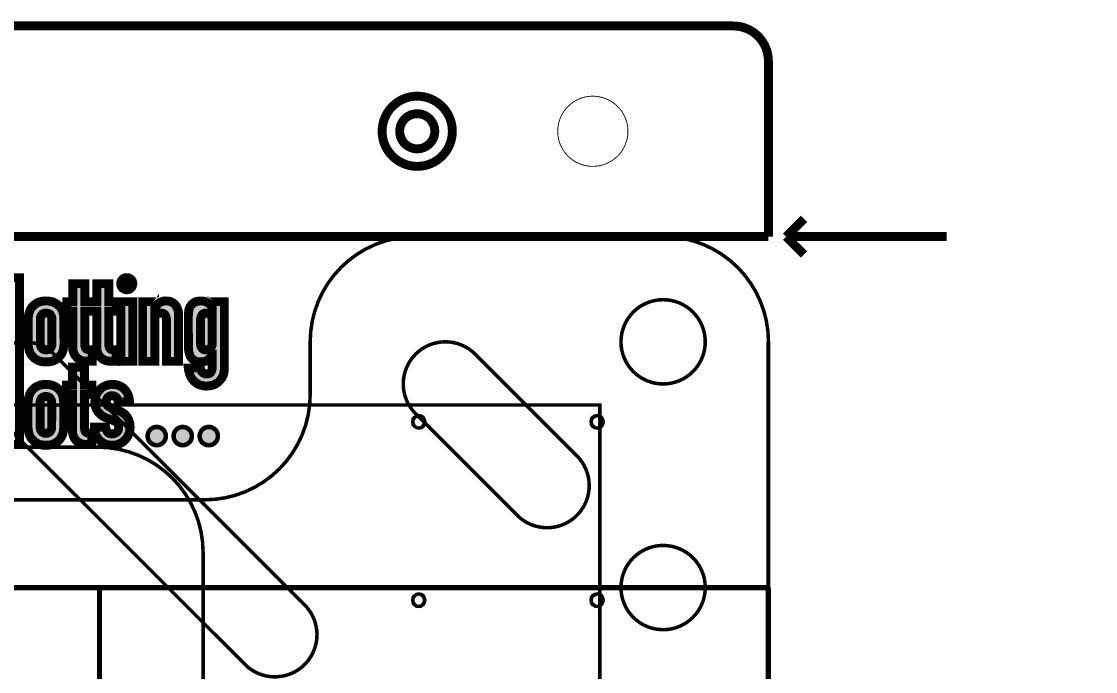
# Model space of a CAD drawing. Header units: millimetres. Extents: x -3 to 238, y -92 to 6.
# Drawn here: x 207.33 to 237.91, y -12.39 to 6.12 of the extents above; entities that cross this region are included whole.
import ezdxf

# ---------------------------------------------------------------- set-up
doc = ezdxf.new("R2010")
doc.units = ezdxf.units.MM
doc.header["$MEASUREMENT"] = 0
for name, color, linetype, true_color in [('Board-Outline-Layer', 7, 'Continuous', 0xff00ff), ('Bottom-Layer', 7, 'Continuous', 0x0000ff), ('Bottom-Paste-Mask-Layer', 7, 'Continuous', 0x800000), ('Bottom-Solder-Mask-Layer', 7, 'Continuous', 0xaa00ff), ('Document-Layer', 7, 'Continuous', 0xffffff), ('Hole-Layer', 7, 'Continuous', 0x222222), ('Multi-Layer', 7, 'Continuous', 0xc0c0c0), ('Top-Layer', 7, 'Continuous', 0xff0000), ('Top-Paste-Mask-Layer', 7, 'Continuous', 0x808080), ('Top-Silkscreen-Layer', 7, 'Continuous', 0xffcc00), ('Top-Solder-Mask-Layer', 7, 'Continuous', 0x800080)]:
    doc.layers.add(name, color=color, linetype=linetype, true_color=true_color)

msp = doc.modelspace()

# ---------------------------------------------------------------- hatches: boundary and pattern name
at = {"layer": 'Top-Layer'}
for points in [[(210.92, -5.685, 1), (211.44, -5.685, 1)], [(211.661, -5.685, 1), (212.181, -5.685, 1)], [(212.402, -5.685, 1), (212.922, -5.685, 1)]]:
    msp.add_hatch(color=256, dxfattribs=at).paths.add_polyline_path(points)
at = {"layer": 'Top-Silkscreen-Layer'}
for points in [[(210.273, -1.18), (210.251, -1.187), (210.229, -1.203), (210.206, -1.218), (210.19, -1.239), (210.173, -1.261), (210.166, -1.282), (210.158, -1.302), (210.156, -1.335), (210.154, -1.367), (210.162, -1.392), (210.169, -1.416), (210.183, -1.437), (210.196, -1.459), (210.212, -1.472), (210.228, -1.486), (210.252, -1.498), (210.276, -1.509), (210.301, -1.513), (210.326, -1.518), (210.352, -1.514), (210.377, -1.51), (210.403, -1.497), (210.429, -1.484), (210.449, -1.464), (210.47, -1.443), (210.48, -1.421), (210.491, -1.398), (210.495, -1.379), (210.5, -1.36), (210.498, -1.333), (210.496, -1.306), (210.489, -1.286), (210.482, -1.265), (210.467, -1.244), (210.452, -1.222), (210.431, -1.207), (210.41, -1.191), (210.39, -1.183), (210.37, -1.175), (210.332, -1.174), (210.295, -1.173)], [(208.79, -1.6), (208.79, -1.857), (208.705, -1.857), (208.62, -1.857), (208.62, -1.992), (208.62, -2.127), (208.705, -2.127), (208.79, -2.127), (208.791, -2.675), (208.792, -3.224), (208.801, -3.261), (208.811, -3.298), (208.821, -3.324), (208.832, -3.35), (208.847, -3.377), (208.863, -3.404), (208.892, -3.435), (208.921, -3.466), (208.947, -3.484), (208.973, -3.501), (208.991, -3.511), (209.01, -3.52), (209.028, -3.527), (209.047, -3.534), (209.077, -3.541), (209.107, -3.548), (209.155, -3.552), (209.203, -3.555), (209.273, -3.555), (209.343, -3.555), (209.343, -3.392), (209.343, -3.229), (209.308, -3.229), (209.274, -3.229), (209.245, -3.226), (209.217, -3.223), (209.197, -3.214), (209.178, -3.205), (209.165, -3.19), (209.151, -3.175), (209.144, -3.151), (209.136, -3.128), (209.135, -2.627), (209.134, -2.127), (209.302, -2.127), (209.471, -2.127), (209.471, -2.652), (209.471, -3.178), (209.476, -3.213), (209.481, -3.249), (209.49, -3.282), (209.499, -3.316), (209.515, -3.349), (209.531, -3.381), (209.552, -3.409), (209.572, -3.437), (209.593, -3.455), (209.614, -3.473), (209.632, -3.485), (209.65, -3.498), (209.672, -3.509), (209.694, -3.52), (209.725, -3.531), (209.756, -3.541), (209.79, -3.547), (209.823, -3.552), (209.925, -3.554), (210.027, -3.556), (210.027, -3.393), (210.027, -3.23), (209.972, -3.228), (209.916, -3.226), (209.893, -3.218), (209.87, -3.211), (209.855, -3.197), (209.84, -3.183), (209.831, -3.162), (209.821, -3.141), (209.818, -3.096), (209.815, -3.05), (209.815, -2.588), (209.815, -2.127), (209.921, -2.127), (210.027, -2.127), (210.027, -1.992), (210.027, -1.857), (209.921, -1.857), (209.815, -1.857), (209.815, -1.6), (209.815, -1.343), (209.643, -1.343), (209.471, -1.343), (209.471, -1.6), (209.471, -1.857), (209.302, -1.857), (209.134, -1.857), (209.134, -1.6), (209.134, -1.343), (208.962, -1.343), (208.79, -1.343)], [(207.96, -1.84), (207.93, -1.843), (207.895, -1.85), (207.86, -1.858), (207.835, -1.867), (207.809, -1.876), (207.779, -1.891), (207.749, -1.906), (207.723, -1.925), (207.697, -1.943), (207.668, -1.97), (207.64, -1.997), (207.617, -2.027), (207.594, -2.058), (207.575, -2.097), (207.556, -2.136), (207.548, -2.166), (207.539, -2.196), (207.533, -2.229), (207.528, -2.262), (207.524, -2.302), (207.52, -2.341), (207.521, -2.731), (207.523, -3.121), (207.529, -3.157), (207.535, -3.192), (207.542, -3.224), (207.55, -3.256), (207.56, -3.282), (207.571, -3.309), (207.583, -3.332), (207.596, -3.355), (207.616, -3.382), (207.636, -3.408), (207.664, -3.437), (207.693, -3.465), (207.725, -3.487), (207.756, -3.508), (207.785, -3.523), (207.813, -3.537), (207.836, -3.544), (207.859, -3.552), (207.888, -3.559), (207.916, -3.565), (207.946, -3.569), (207.976, -3.573), (208.029, -3.573), (208.083, -3.573), (208.113, -3.569), (208.143, -3.565), (208.171, -3.559), (208.2, -3.552), (208.223, -3.544), (208.246, -3.537), (208.276, -3.522), (208.306, -3.507), (208.337, -3.485), (208.367, -3.463), (208.403, -3.426), (208.438, -3.39), (208.455, -3.365), (208.471, -3.339), (208.487, -3.307), (208.502, -3.274), (208.511, -3.243), (208.52, -3.213), (208.525, -3.18), (208.531, -3.146), (208.535, -3.111), (208.539, -3.075), (208.537, -2.682), (208.536, -2.288), (208.53, -2.253), (208.524, -2.217), (208.516, -2.187), (208.509, -2.157), (208.5, -2.134), (208.492, -2.111), (208.477, -2.084), (208.463, -2.058), (208.448, -2.037), (208.434, -2.016), (208.407, -1.987), (208.38, -1.959), (208.345, -1.932), (208.309, -1.906), (208.27, -1.887), (208.231, -1.868), (208.201, -1.86), (208.171, -1.851), (208.137, -1.845), (208.104, -1.839), (208.047, -1.838), (207.99, -1.836)], [(210.155, -2.706), (210.155, -3.555), (210.327, -3.555), (210.499, -3.555), (210.499, -2.706), (210.499, -1.857), (210.327, -1.857), (210.155, -1.857)], [(211.39, -1.84), (211.368, -1.843), (211.341, -1.85), (211.315, -1.857), (211.295, -1.866), (211.275, -1.875), (211.251, -1.892), (211.228, -1.908), (211.193, -1.942), (211.158, -1.976), (211.141, -1.999), (211.125, -2.022), (211.124, -1.94), (211.123, -1.857), (210.951, -1.857), (210.779, -1.857), (210.779, -2.706), (210.779, -3.555), (210.951, -3.555), (211.123, -3.555), (211.124, -2.945), (211.125, -2.334), (211.133, -2.305), (211.141, -2.275), (211.15, -2.255), (211.16, -2.236), (211.174, -2.221), (211.189, -2.206), (211.208, -2.197), (211.228, -2.188), (211.256, -2.183), (211.284, -2.179), (211.306, -2.181), (211.328, -2.184), (211.346, -2.189), (211.364, -2.194), (211.384, -2.208), (211.404, -2.221), (211.419, -2.243), (211.435, -2.266), (211.442, -2.288), (211.449, -2.309), (211.453, -2.332), (211.456, -2.355), (211.456, -2.955), (211.456, -3.555), (211.628, -3.555), (211.8, -3.555), (211.799, -2.858), (211.798, -2.16), (211.792, -2.134), (211.786, -2.107), (211.778, -2.082), (211.771, -2.058), (211.758, -2.029), (211.744, -2.001), (211.731, -1.981), (211.717, -1.962), (211.695, -1.936), (211.672, -1.911), (211.651, -1.896), (211.63, -1.882), (211.604, -1.87), (211.578, -1.857), (211.543, -1.848), (211.508, -1.839), (211.46, -1.838), (211.412, -1.836)], [(212.391, -1.838), (212.38, -1.84), (212.353, -1.843), (212.327, -1.847), (212.3, -1.856), (212.273, -1.864), (212.245, -1.882), (212.217, -1.9), (212.199, -1.917), (212.18, -1.933), (212.163, -1.954), (212.145, -1.976), (212.134, -1.995), (212.122, -2.015), (212.115, -2.033), (212.108, -2.05), (212.102, -2.074), (212.095, -2.097), (212.091, -2.125), (212.088, -2.153), (212.084, -2.217), (212.08, -2.281), (212.081, -2.738), (212.083, -3.196), (212.088, -3.238), (212.094, -3.281), (212.103, -3.318), (212.112, -3.355), (212.122, -3.381), (212.133, -3.407), (212.148, -3.432), (212.163, -3.457), (212.19, -3.484), (212.217, -3.511), (212.238, -3.524), (212.26, -3.537), (212.286, -3.548), (212.313, -3.559), (212.349, -3.566), (212.385, -3.573), (212.434, -3.573), (212.483, -3.573), (212.509, -3.568), (212.536, -3.563), (212.557, -3.556), (212.579, -3.549), (212.599, -3.54), (212.62, -3.53), (212.641, -3.516), (212.662, -3.502), (212.695, -3.471), (212.727, -3.439), (212.742, -3.419), (212.756, -3.4), (212.758, -3.4), (212.761, -3.399), (212.761, -3.567), (212.761, -3.735), (212.757, -3.765), (212.754, -3.794), (212.747, -3.815), (212.74, -3.835), (212.728, -3.856), (212.715, -3.877), (212.697, -3.89), (212.678, -3.902), (212.657, -3.908), (212.636, -3.914), (212.593, -3.913), (212.55, -3.911), (212.523, -3.898), (212.496, -3.885), (212.476, -3.863), (212.456, -3.841), (212.446, -3.82), (212.435, -3.798), (212.432, -3.782), (212.428, -3.766), (212.426, -3.757), (212.424, -3.747), (212.252, -3.747), (212.08, -3.747), (212.082, -3.762), (212.084, -3.777), (212.09, -3.809), (212.095, -3.841), (212.104, -3.876), (212.113, -3.91), (212.121, -3.932), (212.129, -3.954), (212.144, -3.984), (212.159, -4.015), (212.178, -4.043), (212.197, -4.071), (212.219, -4.095), (212.24, -4.119), (212.272, -4.146), (212.304, -4.173), (212.319, -4.182), (212.334, -4.191), (212.359, -4.205), (212.384, -4.219), (212.414, -4.229), (212.444, -4.239), (212.476, -4.246), (212.508, -4.254), (212.553, -4.258), (212.598, -4.262), (212.643, -4.257), (212.688, -4.253), (212.717, -4.248), (212.745, -4.243), (212.773, -4.234), (212.802, -4.225), (212.839, -4.206), (212.876, -4.187), (212.903, -4.169), (212.929, -4.15), (212.963, -4.116), (212.997, -4.082), (213.016, -4.055), (213.035, -4.029), (213.05, -3.999), (213.065, -3.968), (213.072, -3.949), (213.08, -3.929), (213.087, -3.901), (213.094, -3.873), (213.1, -3.837), (213.105, -3.802), (213.105, -2.83), (213.105, -1.857), (212.933, -1.857), (212.761, -1.857), (212.761, -1.933), (212.761, -2.008), (212.72, -1.965), (212.68, -1.922), (212.656, -1.904), (212.632, -1.887), (212.615, -1.878), (212.599, -1.868), (212.576, -1.86), (212.554, -1.851), (212.528, -1.845), (212.502, -1.839), (212.451, -1.838), (212.401, -1.837)], [(208.067, -2.185), (208.091, -2.19), (208.117, -2.203), (208.142, -2.217), (208.157, -2.237), (208.172, -2.258), (208.18, -2.277), (208.187, -2.296), (208.191, -2.319), (208.195, -2.341), (208.193, -2.721), (208.192, -3.1), (208.185, -3.12), (208.177, -3.139), (208.17, -3.154), (208.162, -3.17), (208.147, -3.184), (208.132, -3.199), (208.111, -3.21), (208.09, -3.221), (208.071, -3.225), (208.052, -3.229), (208.029, -3.229), (208.007, -3.229), (207.988, -3.225), (207.969, -3.221), (207.948, -3.211), (207.928, -3.2), (207.912, -3.184), (207.896, -3.168), (207.886, -3.146), (207.875, -3.123), (207.869, -3.095), (207.864, -3.067), (207.865, -2.692), (207.866, -2.316), (207.872, -2.299), (207.878, -2.281), (207.886, -2.264), (207.894, -2.247), (207.909, -2.23), (207.924, -2.213), (207.946, -2.202), (207.967, -2.19), (207.989, -2.185), (208.012, -2.18), (208.028, -2.18), (208.044, -2.18)], [(212.628, -2.185), (212.652, -2.19), (212.672, -2.202), (212.691, -2.214), (212.706, -2.231), (212.722, -2.248), (212.734, -2.272), (212.746, -2.297), (212.753, -2.324), (212.759, -2.352), (212.759, -2.717), (212.759, -3.082), (212.753, -3.103), (212.746, -3.124), (212.738, -3.141), (212.73, -3.157), (212.714, -3.175), (212.697, -3.193), (212.679, -3.205), (212.661, -3.216), (212.638, -3.223), (212.614, -3.229), (212.591, -3.229), (212.567, -3.229), (212.547, -3.225), (212.526, -3.222), (212.506, -3.211), (212.486, -3.201), (212.475, -3.189), (212.463, -3.176), (212.452, -3.154), (212.442, -3.133), (212.434, -3.106), (212.426, -3.079), (212.425, -2.749), (212.424, -2.419), (212.428, -2.375), (212.431, -2.33), (212.439, -2.306), (212.446, -2.281), (212.455, -2.263), (212.464, -2.245), (212.477, -2.228), (212.49, -2.211), (212.515, -2.199), (212.54, -2.187), (212.556, -2.184), (212.571, -2.181), (212.587, -2.18), (212.603, -2.18)], [(208.779, -3.977), (208.779, -4.233), (208.694, -4.233), (208.609, -4.233), (208.609, -4.367), (208.609, -4.502), (208.694, -4.502), (208.779, -4.502), (208.779, -5.027), (208.779, -5.552), (208.785, -5.589), (208.79, -5.626), (208.799, -5.657), (208.808, -5.688), (208.823, -5.72), (208.839, -5.752), (208.857, -5.777), (208.875, -5.803), (208.905, -5.829), (208.934, -5.855), (208.954, -5.866), (208.974, -5.878), (209.005, -5.892), (209.036, -5.905), (209.061, -5.911), (209.086, -5.917), (209.109, -5.92), (209.132, -5.924), (209.232, -5.926), (209.332, -5.928), (209.332, -5.765), (209.332, -5.601), (209.287, -5.601), (209.242, -5.601), (209.218, -5.596), (209.193, -5.591), (209.178, -5.582), (209.163, -5.573), (209.152, -5.56), (209.142, -5.547), (209.136, -5.529), (209.13, -5.511), (209.127, -5.484), (209.123, -5.458), (209.123, -4.98), (209.123, -4.502), (209.23, -4.502), (209.336, -4.502), (209.336, -4.367), (209.336, -4.233), (209.23, -4.233), (209.123, -4.233), (209.123, -3.977), (209.123, -3.722), (208.951, -3.722), (208.779, -3.722)], [(207.951, -4.217), (207.941, -4.218), (207.907, -4.224), (207.873, -4.23), (207.841, -4.24), (207.809, -4.251), (207.781, -4.265), (207.752, -4.279), (207.726, -4.296), (207.7, -4.313), (207.669, -4.342), (207.638, -4.371), (207.615, -4.402), (207.591, -4.433), (207.574, -4.467), (207.557, -4.5), (207.546, -4.536), (207.535, -4.571), (207.53, -4.602), (207.524, -4.633), (207.52, -4.673), (207.515, -4.713), (207.515, -5.08), (207.515, -5.447), (207.52, -5.487), (207.524, -5.527), (207.53, -5.558), (207.535, -5.589), (207.546, -5.624), (207.557, -5.659), (207.571, -5.688), (207.585, -5.716), (207.603, -5.743), (207.621, -5.769), (207.657, -5.805), (207.693, -5.841), (207.725, -5.863), (207.758, -5.885), (207.784, -5.897), (207.809, -5.909), (207.836, -5.918), (207.863, -5.927), (207.9, -5.935), (207.937, -5.943), (208.022, -5.943), (208.107, -5.943), (208.146, -5.935), (208.184, -5.927), (208.211, -5.918), (208.239, -5.909), (208.266, -5.895), (208.293, -5.882), (208.326, -5.859), (208.358, -5.837), (208.387, -5.809), (208.416, -5.78), (208.437, -5.752), (208.459, -5.723), (208.473, -5.695), (208.488, -5.667), (208.499, -5.634), (208.51, -5.601), (208.517, -5.561), (208.524, -5.521), (208.527, -5.481), (208.531, -5.44), (208.531, -5.08), (208.531, -4.72), (208.527, -4.679), (208.524, -4.639), (208.518, -4.607), (208.513, -4.575), (208.5, -4.534), (208.488, -4.493), (208.473, -4.465), (208.458, -4.436), (208.433, -4.403), (208.408, -4.369), (208.376, -4.34), (208.345, -4.312), (208.323, -4.297), (208.301, -4.282), (208.27, -4.267), (208.239, -4.251), (208.21, -4.242), (208.182, -4.232), (208.148, -4.225), (208.114, -4.218), (208.038, -4.217), (207.962, -4.215)], [(209.838, -4.22), (209.809, -4.225), (209.792, -4.229), (209.774, -4.233), (209.751, -4.24), (209.728, -4.248), (209.698, -4.261), (209.668, -4.275), (209.638, -4.295), (209.607, -4.316), (209.576, -4.346), (209.544, -4.376), (209.524, -4.401), (209.504, -4.426), (209.491, -4.448), (209.477, -4.47), (209.464, -4.499), (209.45, -4.529), (209.443, -4.55), (209.436, -4.571), (209.43, -4.599), (209.425, -4.626), (209.421, -4.671), (209.417, -4.717), (209.419, -4.746), (209.421, -4.775), (209.426, -4.803), (209.431, -4.832), (209.439, -4.857), (209.447, -4.883), (209.459, -4.911), (209.471, -4.94), (209.491, -4.97), (209.511, -5), (209.555, -5.045), (209.6, -5.089), (209.63, -5.109), (209.66, -5.129), (209.696, -5.147), (209.732, -5.165), (209.838, -5.204), (209.944, -5.243), (209.974, -5.258), (210.003, -5.272), (210.024, -5.288), (210.045, -5.303), (210.056, -5.318), (210.067, -5.333), (210.076, -5.352), (210.085, -5.371), (210.09, -5.39), (210.095, -5.408), (210.095, -5.44), (210.095, -5.472), (210.089, -5.493), (210.084, -5.514), (210.074, -5.531), (210.065, -5.548), (210.045, -5.567), (210.025, -5.585), (210.003, -5.597), (209.982, -5.608), (209.965, -5.614), (209.948, -5.619), (209.916, -5.621), (209.884, -5.623), (209.86, -5.617), (209.836, -5.612), (209.819, -5.603), (209.802, -5.595), (209.787, -5.579), (209.773, -5.563), (209.757, -5.53), (209.741, -5.497), (209.735, -5.475), (209.73, -5.454), (209.728, -5.444), (209.726, -5.434), (209.565, -5.434), (209.403, -5.434), (209.403, -5.455), (209.403, -5.475), (209.409, -5.511), (209.414, -5.548), (209.421, -5.575), (209.428, -5.603), (209.437, -5.627), (209.446, -5.651), (209.459, -5.677), (209.471, -5.702), (209.491, -5.732), (209.511, -5.762), (209.549, -5.8), (209.586, -5.837), (209.622, -5.861), (209.657, -5.885), (209.687, -5.898), (209.717, -5.912), (209.74, -5.92), (209.763, -5.927), (209.788, -5.932), (209.813, -5.938), (209.843, -5.941), (209.873, -5.945), (209.914, -5.945), (209.955, -5.945), (209.99, -5.94), (210.026, -5.935), (210.056, -5.926), (210.086, -5.917), (210.105, -5.91), (210.123, -5.903), (210.145, -5.891), (210.167, -5.88), (210.198, -5.861), (210.228, -5.841), (210.269, -5.8), (210.309, -5.759), (210.332, -5.725), (210.354, -5.691), (210.368, -5.662), (210.382, -5.633), (210.391, -5.609), (210.4, -5.584), (210.407, -5.551), (210.414, -5.518), (210.418, -5.471), (210.422, -5.424), (210.418, -5.384), (210.414, -5.344), (210.407, -5.311), (210.4, -5.279), (210.391, -5.252), (210.382, -5.225), (210.369, -5.199), (210.357, -5.172), (210.336, -5.141), (210.315, -5.11), (210.28, -5.076), (210.245, -5.043), (210.221, -5.026), (210.196, -5.01), (210.162, -4.992), (210.128, -4.974), (209.994, -4.92), (209.859, -4.866), (209.832, -4.852), (209.804, -4.838), (209.789, -4.825), (209.774, -4.811), (209.764, -4.794), (209.755, -4.777), (209.749, -4.756), (209.742, -4.734), (209.743, -4.702), (209.743, -4.67), (209.752, -4.646), (209.762, -4.621), (209.774, -4.602), (209.786, -4.584), (209.804, -4.57), (209.822, -4.556), (209.842, -4.548), (209.862, -4.54), (209.895, -4.538), (209.927, -4.537), (209.946, -4.541), (209.965, -4.546), (209.985, -4.556), (210.004, -4.565), (210.022, -4.579), (210.039, -4.592), (210.052, -4.614), (210.065, -4.637), (210.071, -4.66), (210.077, -4.683), (210.077, -4.697), (210.077, -4.711), (210.24, -4.711), (210.404, -4.711), (210.402, -4.68), (210.399, -4.649), (210.394, -4.615), (210.388, -4.582), (210.376, -4.544), (210.364, -4.506), (210.345, -4.469), (210.325, -4.431), (210.309, -4.407), (210.292, -4.383), (210.256, -4.347), (210.221, -4.312), (210.192, -4.293), (210.164, -4.275), (210.135, -4.261), (210.107, -4.248), (210.079, -4.239), (210.05, -4.23), (210.024, -4.224), (209.997, -4.218), (209.932, -4.217), (209.866, -4.215)], [(208.082, -4.566), (208.105, -4.573), (208.126, -4.589), (208.146, -4.604), (208.158, -4.623), (208.169, -4.642), (208.177, -4.663), (208.184, -4.685), (208.188, -4.728), (208.191, -4.772), (208.19, -5.115), (208.188, -5.458), (208.182, -5.479), (208.176, -5.5), (208.165, -5.522), (208.154, -5.544), (208.137, -5.561), (208.12, -5.577), (208.096, -5.588), (208.072, -5.599), (208.024, -5.599), (207.976, -5.599), (207.949, -5.586), (207.922, -5.573), (207.908, -5.56), (207.895, -5.546), (207.883, -5.525), (207.872, -5.503), (207.866, -5.482), (207.859, -5.461), (207.858, -5.103), (207.857, -4.745), (207.861, -4.713), (207.864, -4.681), (207.872, -4.66), (207.879, -4.639), (207.89, -4.622), (207.901, -4.604), (207.92, -4.59), (207.94, -4.575), (207.963, -4.567), (207.987, -4.559), (208.023, -4.559), (208.059, -4.559)]]:
    msp.add_hatch(color=256, dxfattribs=at).paths.add_polyline_path(points)
at = {"layer": 'Top-Solder-Mask-Layer'}
for points in [[(210.92, -5.686, 1), (211.44, -5.686, 1)], [(210.92, -5.686, 1), (211.44, -5.686, 1)], [(211.66, -5.686, 1), (212.18, -5.686, 1)], [(211.66, -5.686, 1), (212.18, -5.686, 1)], [(212.402, -5.686, 1), (212.922, -5.686, 1)], [(212.402, -5.686, 1), (212.922, -5.686, 1)]]:
    msp.add_hatch(color=256, dxfattribs=at).paths.add_polyline_path(points)

# ---------------------------------------------------------------- linework, layer by layer
at = {"layer": 'Board-Outline-Layer'}
for points, const_width in [([(227.598, 5.997), (114.3, 5.997)], 0.254), ([(228.598, -0.003), (228.598, 4.997)], 0.254), ([(0.003, -0.003), (228.598, -0.003)], 0.254), ([(196.05, -0.008), (225.6, 0)], 0.1), ([(228.588, -83.2), (228.588, -3)], 0.1)]:
    msp.add_lwpolyline(points, dxfattribs=dict(at, const_width=const_width))
for points, const_width in [([(228.598, 4.997, 0.414), (227.598, 5.997)], 0.254), ([(225.6, 0, -0.414), (228.6, -3)], 0.1)]:
    msp.add_lwpolyline(points, format="xyb", dxfattribs=dict(at, const_width=const_width))
at = {"layer": 'Bottom-Layer', "const_width": 0.254}
msp.add_lwpolyline([(218.098, 2.997, 1), (219.098, 2.997, 1)], format="xyb", close=True, dxfattribs=at)
at = {"layer": 'Bottom-Layer', "const_width": 0.00508}
msp.add_lwpolyline([(0, -86.191), (0, 0), (228.585, 0), (228.585, -86.191)], close=True, dxfattribs=at)
at = {"layer": 'Bottom-Paste-Mask-Layer', "const_width": 0.254}
msp.add_lwpolyline([(218.098, 2.997, 1), (219.098, 2.997, 1)], format="xyb", close=True, dxfattribs=at)
at = {"layer": 'Bottom-Solder-Mask-Layer', "const_width": 0.254}
msp.add_lwpolyline([(217.598, 2.997, 1), (219.598, 2.997), (219.598, 2.997, 1), (217.598, 2.997)], format="xyb", dxfattribs=at)
at = {"layer": 'Document-Layer'}
for points, const_width in [([(229.106, -0.003), (229.614, 0.505)], 0.254), ([(229.106, -0.003), (233.678, -0.003)], 0.254), ([(229.106, -0.003), (229.614, -0.511)], 0.254), ([(190.5, -10), (209.55, -10)], 0.15), ([(190.5, -10), (209.55, -10)], 0.15), ([(209.55, -10), (209.55, -29.05)], 0.15), ([(209.55, -10), (228.6, -10)], 0.15), ([(209.55, -29.05), (209.55, -10)], 0.15), ([(209.55, -10), (209.55, -29.05)], 0.15), ([(209.55, -10), (228.6, -10)], 0.15), ([(209.55, -29.05), (209.55, -10)], 0.15), ([(228.6, -10), (228.6, -29.05)], 0.15), ([(228.6, -10), (228.6, -29.05)], 0.15)]:
    msp.add_lwpolyline(points, dxfattribs=dict(at, const_width=const_width))
at = {"layer": 'Document-Layer', "const_width": 0.1}
for points in [[(0, -83.2), (0, -3, -0.414), (3, 0), (13.099, 0, -0.414), (16.099, -3), (16.099, -9, 0.414), (19.099, -12), (57.099, -12, 0.414), (60.099, -9), (60.099, -3, -0.414), (63.099, 0), (225.6, 0, -0.414), (228.6, -3), (228.6, -83.2, -0.414), (225.6, -86.2), (3, -86.2, -0.414)], [(224.4, -3, 1), (226.8, -3, 1)], [(224.4, -3, 1), (226.8, -3, 1)], [(208.249, -3.351, 1), (206.552, -5.049), (213.694, -12.191, 1), (215.392, -10.494)], [(218.552, -5.049), (221.447, -7.944, 1), (223.144, -6.247), (220.249, -3.351, 1)], [(223.8, -4.8), (223.8, -81.4), (4.8, -81.4), (4.8, -4.8), (11.299, -4.8), (11.299, -9, 0.414), (19.099, -16.8), (25.099, -16.8, 0.801), (27.783, -4.8), (48.416, -4.8, 0.801), (51.099, -16.8), (57.099, -16.8, 0.414), (64.899, -9), (64.899, -4.8), (181.03, -4.8), (181.03, -11.4), (199.97, -11.4), (199.97, -4.8)], [(224.4, -10, 1), (226.8, -10, 1)]]:
    msp.add_lwpolyline(points, format="xyb", close=True, dxfattribs=at)
for points in [[(63.099, 0), (185.83, 0), (185.83, -6.6), (195.17, -6.6), (195.17, 0), (225.6, 0, -0.414), (228.6, -3), (228.6, -83.2, -0.414), (225.6, -86.2), (3, -86.2, -0.414)], [(3, -86.2), (101.8, -86.2, 0.414), (104.8, -83.2), (104.8, -70.174, -0.414), (107.8, -67.174), (120.8, -67.174, -0.414), (123.8, -70.174), (123.8, -83.2, 0.414), (126.8, -86.2), (225.6, -86.2, 0.414), (228.6, -83.2), (228.6, -3, 0.414), (225.6, 0), (218.55, 0, 0.414), (215.55, -3), (215.55, -4.5, -0.414), (212.55, -7.5), (206.55, -7.5, -0.414), (203.55, -4.5), (203.55, -3, 0.414), (200.55, 0), (58.599, 0, 0.414)], [(69.099, -6), (209.5, -6, -0.414), (212.5, -9), (212.5, -21, 0.414), (215.5, -24), (225.6, -24, 0.414), (228.6, -21), (228.6, -3, 0.414), (225.6, 0), (63.099, 0, 0.414)]]:
    msp.add_lwpolyline(points, format="xyb", dxfattribs=at)
at = {"layer": 'Hole-Layer'}
for points in [[(218.49, -5.28, 1), (218.79, -5.28, 1)], [(223.57, -5.28, 1), (223.87, -5.28, 1)], [(218.49, -10.36, 1), (218.79, -10.36, 1)], [(223.57, -10.36, 1), (223.87, -10.36, 1)]]:
    msp.add_lwpolyline(points, format="xyb", close=True, dxfattribs=at)
at = {"layer": 'Multi-Layer', "const_width": 0.0254}
msp.add_lwpolyline([(222.598, 2.997, 1), (224.598, 2.997), (224.598, 2.997, 1), (222.598, 2.997)], format="xyb", dxfattribs=at)
at = {"layer": 'Multi-Layer'}
for points in [[(218.44, -5.28, 1), (218.84, -5.28, 1)], [(223.52, -5.28, 1), (223.92, -5.28, 1)], [(218.44, -10.36, 1), (218.84, -10.36, 1)], [(223.52, -10.36, 1), (223.92, -10.36, 1)]]:
    msp.add_lwpolyline(points, format="xyb", close=True, dxfattribs=at)
at = {"layer": 'Top-Layer'}
for points, const_width in [([(218.098, 2.997, 1), (219.098, 2.997, 1)], 0.254), ([(210.92, -5.685, 1), (211.44, -5.685, 1)], 0.129), ([(211.661, -5.685, 1), (212.181, -5.685, 1)], 0.129), ([(212.402, -5.685, 1), (212.922, -5.685, 1)], 0.129)]:
    msp.add_lwpolyline(points, format="xyb", close=True, dxfattribs=dict(at, const_width=const_width))
at = {"layer": 'Top-Layer', "const_width": 0.00508}
msp.add_lwpolyline([(0, -86.191), (0, 0), (228.585, 0), (228.585, -86.191)], close=True, dxfattribs=at)
at = {"layer": 'Top-Paste-Mask-Layer', "const_width": 0.254}
msp.add_lwpolyline([(218.098, 2.997, 1), (219.098, 2.997, 1)], format="xyb", close=True, dxfattribs=at)
at = {"layer": 'Top-Silkscreen-Layer', "const_width": 0.254}
msp.add_lwpolyline([(207.095, -5.927), (207.264, -5.927), (207.267, -5.922), (207.269, -5.916), (207.269, -3.545), (207.269, -1.173), (207.097, -1.173)], dxfattribs=at)
for points in [[(208.79, -1.6), (208.79, -1.857), (208.705, -1.857), (208.62, -1.857), (208.62, -1.992), (208.62, -2.127), (208.705, -2.127), (208.79, -2.127), (208.791, -2.675), (208.792, -3.224), (208.801, -3.261), (208.811, -3.298), (208.821, -3.324), (208.832, -3.35), (208.847, -3.377), (208.863, -3.404), (208.892, -3.435), (208.921, -3.466), (208.947, -3.484), (208.973, -3.501), (208.991, -3.511), (209.01, -3.52), (209.028, -3.527), (209.047, -3.534), (209.077, -3.541), (209.107, -3.548), (209.155, -3.552), (209.203, -3.555), (209.273, -3.555), (209.343, -3.555), (209.343, -3.392), (209.343, -3.229), (209.308, -3.229), (209.274, -3.229), (209.245, -3.226), (209.217, -3.223), (209.197, -3.214), (209.178, -3.205), (209.165, -3.19), (209.151, -3.175), (209.144, -3.151), (209.136, -3.128), (209.135, -2.627), (209.134, -2.127), (209.302, -2.127), (209.471, -2.127), (209.471, -2.652), (209.471, -3.178), (209.476, -3.213), (209.481, -3.249), (209.49, -3.282), (209.499, -3.316), (209.515, -3.349), (209.531, -3.381), (209.552, -3.409), (209.572, -3.437), (209.593, -3.455), (209.614, -3.473), (209.632, -3.485), (209.65, -3.498), (209.672, -3.509), (209.694, -3.52), (209.725, -3.531), (209.756, -3.541), (209.79, -3.547), (209.823, -3.552), (209.925, -3.554), (210.027, -3.556), (210.027, -3.393), (210.027, -3.23), (209.972, -3.228), (209.916, -3.226), (209.893, -3.218), (209.87, -3.211), (209.855, -3.197), (209.84, -3.183), (209.831, -3.162), (209.821, -3.141), (209.818, -3.096), (209.815, -3.05), (209.815, -2.588), (209.815, -2.127), (209.921, -2.127), (210.027, -2.127), (210.027, -1.992), (210.027, -1.857), (209.921, -1.857), (209.815, -1.857), (209.815, -1.6), (209.815, -1.343), (209.643, -1.343), (209.471, -1.343), (209.471, -1.6), (209.471, -1.857), (209.302, -1.857), (209.134, -1.857), (209.134, -1.6), (209.134, -1.343), (208.962, -1.343), (208.79, -1.343)], [(210.273, -1.18), (210.251, -1.187), (210.229, -1.203), (210.206, -1.218), (210.19, -1.239), (210.173, -1.261), (210.166, -1.282), (210.158, -1.302), (210.156, -1.335), (210.154, -1.367), (210.162, -1.392), (210.169, -1.416), (210.183, -1.437), (210.196, -1.459), (210.212, -1.472), (210.228, -1.486), (210.252, -1.498), (210.276, -1.509), (210.301, -1.513), (210.326, -1.518), (210.352, -1.514), (210.377, -1.51), (210.403, -1.497), (210.429, -1.484), (210.449, -1.464), (210.47, -1.443), (210.48, -1.421), (210.491, -1.398), (210.495, -1.379), (210.5, -1.36), (210.498, -1.333), (210.496, -1.306), (210.489, -1.286), (210.482, -1.265), (210.467, -1.244), (210.452, -1.222), (210.431, -1.207), (210.41, -1.191), (210.39, -1.183), (210.37, -1.175), (210.332, -1.174), (210.295, -1.173)], [(207.96, -1.84), (207.93, -1.843), (207.895, -1.85), (207.86, -1.858), (207.835, -1.867), (207.809, -1.876), (207.779, -1.891), (207.749, -1.906), (207.723, -1.925), (207.697, -1.943), (207.668, -1.97), (207.64, -1.997), (207.617, -2.027), (207.594, -2.058), (207.575, -2.097), (207.556, -2.136), (207.548, -2.166), (207.539, -2.196), (207.533, -2.229), (207.528, -2.262), (207.524, -2.302), (207.52, -2.341), (207.521, -2.731), (207.523, -3.121), (207.529, -3.157), (207.535, -3.192), (207.542, -3.224), (207.55, -3.256), (207.56, -3.282), (207.571, -3.309), (207.583, -3.332), (207.596, -3.355), (207.616, -3.382), (207.636, -3.408), (207.664, -3.437), (207.693, -3.465), (207.725, -3.487), (207.756, -3.508), (207.785, -3.523), (207.813, -3.537), (207.836, -3.544), (207.859, -3.552), (207.888, -3.559), (207.916, -3.565), (207.946, -3.569), (207.976, -3.573), (208.029, -3.573), (208.083, -3.573), (208.113, -3.569), (208.143, -3.565), (208.171, -3.559), (208.2, -3.552), (208.223, -3.544), (208.246, -3.537), (208.276, -3.522), (208.306, -3.507), (208.337, -3.485), (208.367, -3.463), (208.403, -3.426), (208.438, -3.39), (208.455, -3.365), (208.471, -3.339), (208.487, -3.307), (208.502, -3.274), (208.511, -3.243), (208.52, -3.213), (208.525, -3.18), (208.531, -3.146), (208.535, -3.111), (208.539, -3.075), (208.537, -2.682), (208.536, -2.288), (208.53, -2.253), (208.524, -2.217), (208.516, -2.187), (208.509, -2.157), (208.5, -2.134), (208.492, -2.111), (208.477, -2.084), (208.463, -2.058), (208.448, -2.037), (208.434, -2.016), (208.407, -1.987), (208.38, -1.959), (208.345, -1.932), (208.309, -1.906), (208.27, -1.887), (208.231, -1.868), (208.201, -1.86), (208.171, -1.851), (208.137, -1.845), (208.104, -1.839), (208.047, -1.838), (207.99, -1.836)], [(210.155, -2.706), (210.155, -3.555), (210.327, -3.555), (210.499, -3.555), (210.499, -2.706), (210.499, -1.857), (210.327, -1.857), (210.155, -1.857)], [(211.39, -1.84), (211.368, -1.843), (211.341, -1.85), (211.315, -1.857), (211.295, -1.866), (211.275, -1.875), (211.251, -1.892), (211.228, -1.908), (211.193, -1.942), (211.158, -1.976), (211.141, -1.999), (211.125, -2.022), (211.124, -1.94), (211.123, -1.857), (210.951, -1.857), (210.779, -1.857), (210.779, -2.706), (210.779, -3.555), (210.951, -3.555), (211.123, -3.555), (211.124, -2.945), (211.125, -2.334), (211.133, -2.305), (211.141, -2.275), (211.15, -2.255), (211.16, -2.236), (211.174, -2.221), (211.189, -2.206), (211.208, -2.197), (211.228, -2.188), (211.256, -2.183), (211.284, -2.179), (211.306, -2.181), (211.328, -2.184), (211.346, -2.189), (211.364, -2.194), (211.384, -2.208), (211.404, -2.221), (211.419, -2.243), (211.435, -2.266), (211.442, -2.288), (211.449, -2.309), (211.453, -2.332), (211.456, -2.355), (211.456, -2.955), (211.456, -3.555), (211.628, -3.555), (211.8, -3.555), (211.799, -2.858), (211.798, -2.16), (211.792, -2.134), (211.786, -2.107), (211.778, -2.082), (211.771, -2.058), (211.758, -2.029), (211.744, -2.001), (211.731, -1.981), (211.717, -1.962), (211.695, -1.936), (211.672, -1.911), (211.651, -1.896), (211.63, -1.882), (211.604, -1.87), (211.578, -1.857), (211.543, -1.848), (211.508, -1.839), (211.46, -1.838), (211.412, -1.836)], [(212.391, -1.838), (212.38, -1.84), (212.353, -1.843), (212.327, -1.847), (212.3, -1.856), (212.273, -1.864), (212.245, -1.882), (212.217, -1.9), (212.199, -1.917), (212.18, -1.933), (212.163, -1.954), (212.145, -1.976), (212.134, -1.995), (212.122, -2.015), (212.115, -2.033), (212.108, -2.05), (212.102, -2.074), (212.095, -2.097), (212.091, -2.125), (212.088, -2.153), (212.084, -2.217), (212.08, -2.281), (212.081, -2.738), (212.083, -3.196), (212.088, -3.238), (212.094, -3.281), (212.103, -3.318), (212.112, -3.355), (212.122, -3.381), (212.133, -3.407), (212.148, -3.432), (212.163, -3.457), (212.19, -3.484), (212.217, -3.511), (212.238, -3.524), (212.26, -3.537), (212.286, -3.548), (212.313, -3.559), (212.349, -3.566), (212.385, -3.573), (212.434, -3.573), (212.483, -3.573), (212.509, -3.568), (212.536, -3.563), (212.557, -3.556), (212.579, -3.549), (212.599, -3.54), (212.62, -3.53), (212.641, -3.516), (212.662, -3.502), (212.695, -3.471), (212.727, -3.439), (212.742, -3.419), (212.756, -3.4), (212.758, -3.4), (212.761, -3.399), (212.761, -3.567), (212.761, -3.735), (212.757, -3.765), (212.754, -3.794), (212.747, -3.815), (212.74, -3.835), (212.728, -3.856), (212.715, -3.877), (212.697, -3.89), (212.678, -3.902), (212.657, -3.908), (212.636, -3.914), (212.593, -3.913), (212.55, -3.911), (212.523, -3.898), (212.496, -3.885), (212.476, -3.863), (212.456, -3.841), (212.446, -3.82), (212.435, -3.798), (212.432, -3.782), (212.428, -3.766), (212.426, -3.757), (212.424, -3.747), (212.252, -3.747), (212.08, -3.747), (212.082, -3.762), (212.084, -3.777), (212.09, -3.809), (212.095, -3.841), (212.104, -3.876), (212.113, -3.91), (212.121, -3.932), (212.129, -3.954), (212.144, -3.984), (212.159, -4.015), (212.178, -4.043), (212.197, -4.071), (212.219, -4.095), (212.24, -4.119), (212.272, -4.146), (212.304, -4.173), (212.319, -4.182), (212.334, -4.191), (212.359, -4.205), (212.384, -4.219), (212.414, -4.229), (212.444, -4.239), (212.476, -4.246), (212.508, -4.254), (212.553, -4.258), (212.598, -4.262), (212.643, -4.257), (212.688, -4.253), (212.717, -4.248), (212.745, -4.243), (212.773, -4.234), (212.802, -4.225), (212.839, -4.206), (212.876, -4.187), (212.903, -4.169), (212.929, -4.15), (212.963, -4.116), (212.997, -4.082), (213.016, -4.055), (213.035, -4.029), (213.05, -3.999), (213.065, -3.968), (213.072, -3.949), (213.08, -3.929), (213.087, -3.901), (213.094, -3.873), (213.1, -3.837), (213.105, -3.802), (213.105, -2.83), (213.105, -1.857), (212.933, -1.857), (212.761, -1.857), (212.761, -1.933), (212.761, -2.008), (212.72, -1.965), (212.68, -1.922), (212.656, -1.904), (212.632, -1.887), (212.615, -1.878), (212.599, -1.868), (212.576, -1.86), (212.554, -1.851), (212.528, -1.845), (212.502, -1.839), (212.451, -1.838), (212.401, -1.837)], [(208.067, -2.185), (208.091, -2.19), (208.117, -2.203), (208.142, -2.217), (208.157, -2.237), (208.172, -2.258), (208.18, -2.277), (208.187, -2.296), (208.191, -2.319), (208.195, -2.341), (208.193, -2.721), (208.192, -3.1), (208.185, -3.12), (208.177, -3.139), (208.17, -3.154), (208.162, -3.17), (208.147, -3.184), (208.132, -3.199), (208.111, -3.21), (208.09, -3.221), (208.071, -3.225), (208.052, -3.229), (208.029, -3.229), (208.007, -3.229), (207.988, -3.225), (207.969, -3.221), (207.948, -3.211), (207.928, -3.2), (207.912, -3.184), (207.896, -3.168), (207.886, -3.146), (207.875, -3.123), (207.869, -3.095), (207.864, -3.067), (207.865, -2.692), (207.866, -2.316), (207.872, -2.299), (207.878, -2.281), (207.886, -2.264), (207.894, -2.247), (207.909, -2.23), (207.924, -2.213), (207.946, -2.202), (207.967, -2.19), (207.989, -2.185), (208.012, -2.18), (208.028, -2.18), (208.044, -2.18)], [(212.628, -2.185), (212.652, -2.19), (212.672, -2.202), (212.691, -2.214), (212.706, -2.231), (212.722, -2.248), (212.734, -2.272), (212.746, -2.297), (212.753, -2.324), (212.759, -2.352), (212.759, -2.717), (212.759, -3.082), (212.753, -3.103), (212.746, -3.124), (212.738, -3.141), (212.73, -3.157), (212.714, -3.175), (212.697, -3.193), (212.679, -3.205), (212.661, -3.216), (212.638, -3.223), (212.614, -3.229), (212.591, -3.229), (212.567, -3.229), (212.547, -3.225), (212.526, -3.222), (212.506, -3.211), (212.486, -3.201), (212.475, -3.189), (212.463, -3.176), (212.452, -3.154), (212.442, -3.133), (212.434, -3.106), (212.426, -3.079), (212.425, -2.749), (212.424, -2.419), (212.428, -2.375), (212.431, -2.33), (212.439, -2.306), (212.446, -2.281), (212.455, -2.263), (212.464, -2.245), (212.477, -2.228), (212.49, -2.211), (212.515, -2.199), (212.54, -2.187), (212.556, -2.184), (212.571, -2.181), (212.587, -2.18), (212.603, -2.18)], [(208.779, -3.977), (208.779, -4.233), (208.694, -4.233), (208.609, -4.233), (208.609, -4.367), (208.609, -4.502), (208.694, -4.502), (208.779, -4.502), (208.779, -5.027), (208.779, -5.552), (208.785, -5.589), (208.79, -5.626), (208.799, -5.657), (208.808, -5.688), (208.823, -5.72), (208.839, -5.752), (208.857, -5.777), (208.875, -5.803), (208.905, -5.829), (208.934, -5.855), (208.954, -5.866), (208.974, -5.878), (209.005, -5.892), (209.036, -5.905), (209.061, -5.911), (209.086, -5.917), (209.109, -5.92), (209.132, -5.924), (209.232, -5.926), (209.332, -5.928), (209.332, -5.765), (209.332, -5.601), (209.287, -5.601), (209.242, -5.601), (209.218, -5.596), (209.193, -5.591), (209.178, -5.582), (209.163, -5.573), (209.152, -5.56), (209.142, -5.547), (209.136, -5.529), (209.13, -5.511), (209.127, -5.484), (209.123, -5.458), (209.123, -4.98), (209.123, -4.502), (209.23, -4.502), (209.336, -4.502), (209.336, -4.367), (209.336, -4.233), (209.23, -4.233), (209.123, -4.233), (209.123, -3.977), (209.123, -3.722), (208.951, -3.722), (208.779, -3.722)], [(207.951, -4.217), (207.941, -4.218), (207.907, -4.224), (207.873, -4.23), (207.841, -4.24), (207.809, -4.251), (207.781, -4.265), (207.752, -4.279), (207.726, -4.296), (207.7, -4.313), (207.669, -4.342), (207.638, -4.371), (207.615, -4.402), (207.591, -4.433), (207.574, -4.467), (207.557, -4.5), (207.546, -4.536), (207.535, -4.571), (207.53, -4.602), (207.524, -4.633), (207.52, -4.673), (207.515, -4.713), (207.515, -5.08), (207.515, -5.447), (207.52, -5.487), (207.524, -5.527), (207.53, -5.558), (207.535, -5.589), (207.546, -5.624), (207.557, -5.659), (207.571, -5.688), (207.585, -5.716), (207.603, -5.743), (207.621, -5.769), (207.657, -5.805), (207.693, -5.841), (207.725, -5.863), (207.758, -5.885), (207.784, -5.897), (207.809, -5.909), (207.836, -5.918), (207.863, -5.927), (207.9, -5.935), (207.937, -5.943), (208.022, -5.943), (208.107, -5.943), (208.146, -5.935), (208.184, -5.927), (208.211, -5.918), (208.239, -5.909), (208.266, -5.895), (208.293, -5.882), (208.326, -5.859), (208.358, -5.837), (208.387, -5.809), (208.416, -5.78), (208.437, -5.752), (208.459, -5.723), (208.473, -5.695), (208.488, -5.667), (208.499, -5.634), (208.51, -5.601), (208.517, -5.561), (208.524, -5.521), (208.527, -5.481), (208.531, -5.44), (208.531, -5.08), (208.531, -4.72), (208.527, -4.679), (208.524, -4.639), (208.518, -4.607), (208.513, -4.575), (208.5, -4.534), (208.488, -4.493), (208.473, -4.465), (208.458, -4.436), (208.433, -4.403), (208.408, -4.369), (208.376, -4.34), (208.345, -4.312), (208.323, -4.297), (208.301, -4.282), (208.27, -4.267), (208.239, -4.251), (208.21, -4.242), (208.182, -4.232), (208.148, -4.225), (208.114, -4.218), (208.038, -4.217), (207.962, -4.215)], [(209.838, -4.22), (209.809, -4.225), (209.792, -4.229), (209.774, -4.233), (209.751, -4.24), (209.728, -4.248), (209.698, -4.261), (209.668, -4.275), (209.638, -4.295), (209.607, -4.316), (209.576, -4.346), (209.544, -4.376), (209.524, -4.401), (209.504, -4.426), (209.491, -4.448), (209.477, -4.47), (209.464, -4.499), (209.45, -4.529), (209.443, -4.55), (209.436, -4.571), (209.43, -4.599), (209.425, -4.626), (209.421, -4.671), (209.417, -4.717), (209.419, -4.746), (209.421, -4.775), (209.426, -4.803), (209.431, -4.832), (209.439, -4.857), (209.447, -4.883), (209.459, -4.911), (209.471, -4.94), (209.491, -4.97), (209.511, -5), (209.555, -5.045), (209.6, -5.089), (209.63, -5.109), (209.66, -5.129), (209.696, -5.147), (209.732, -5.165), (209.838, -5.204), (209.944, -5.243), (209.974, -5.258), (210.003, -5.272), (210.024, -5.288), (210.045, -5.303), (210.056, -5.318), (210.067, -5.333), (210.076, -5.352), (210.085, -5.371), (210.09, -5.39), (210.095, -5.408), (210.095, -5.44), (210.095, -5.472), (210.089, -5.493), (210.084, -5.514), (210.074, -5.531), (210.065, -5.548), (210.045, -5.567), (210.025, -5.585), (210.003, -5.597), (209.982, -5.608), (209.965, -5.614), (209.948, -5.619), (209.916, -5.621), (209.884, -5.623), (209.86, -5.617), (209.836, -5.612), (209.819, -5.603), (209.802, -5.595), (209.787, -5.579), (209.773, -5.563), (209.757, -5.53), (209.741, -5.497), (209.735, -5.475), (209.73, -5.454), (209.728, -5.444), (209.726, -5.434), (209.565, -5.434), (209.403, -5.434), (209.403, -5.455), (209.403, -5.475), (209.409, -5.511), (209.414, -5.548), (209.421, -5.575), (209.428, -5.603), (209.437, -5.627), (209.446, -5.651), (209.459, -5.677), (209.471, -5.702), (209.491, -5.732), (209.511, -5.762), (209.549, -5.8), (209.586, -5.837), (209.622, -5.861), (209.657, -5.885), (209.687, -5.898), (209.717, -5.912), (209.74, -5.92), (209.763, -5.927), (209.788, -5.932), (209.813, -5.938), (209.843, -5.941), (209.873, -5.945), (209.914, -5.945), (209.955, -5.945), (209.99, -5.94), (210.026, -5.935), (210.056, -5.926), (210.086, -5.917), (210.105, -5.91), (210.123, -5.903), (210.145, -5.891), (210.167, -5.88), (210.198, -5.861), (210.228, -5.841), (210.269, -5.8), (210.309, -5.759), (210.332, -5.725), (210.354, -5.691), (210.368, -5.662), (210.382, -5.633), (210.391, -5.609), (210.4, -5.584), (210.407, -5.551), (210.414, -5.518), (210.418, -5.471), (210.422, -5.424), (210.418, -5.384), (210.414, -5.344), (210.407, -5.311), (210.4, -5.279), (210.391, -5.252), (210.382, -5.225), (210.369, -5.199), (210.357, -5.172), (210.336, -5.141), (210.315, -5.11), (210.28, -5.076), (210.245, -5.043), (210.221, -5.026), (210.196, -5.01), (210.162, -4.992), (210.128, -4.974), (209.994, -4.92), (209.859, -4.866), (209.832, -4.852), (209.804, -4.838), (209.789, -4.825), (209.774, -4.811), (209.764, -4.794), (209.755, -4.777), (209.749, -4.756), (209.742, -4.734), (209.743, -4.702), (209.743, -4.67), (209.752, -4.646), (209.762, -4.621), (209.774, -4.602), (209.786, -4.584), (209.804, -4.57), (209.822, -4.556), (209.842, -4.548), (209.862, -4.54), (209.895, -4.538), (209.927, -4.537), (209.946, -4.541), (209.965, -4.546), (209.985, -4.556), (210.004, -4.565), (210.022, -4.579), (210.039, -4.592), (210.052, -4.614), (210.065, -4.637), (210.071, -4.66), (210.077, -4.683), (210.077, -4.697), (210.077, -4.711), (210.24, -4.711), (210.404, -4.711), (210.402, -4.68), (210.399, -4.649), (210.394, -4.615), (210.388, -4.582), (210.376, -4.544), (210.364, -4.506), (210.345, -4.469), (210.325, -4.431), (210.309, -4.407), (210.292, -4.383), (210.256, -4.347), (210.221, -4.312), (210.192, -4.293), (210.164, -4.275), (210.135, -4.261), (210.107, -4.248), (210.079, -4.239), (210.05, -4.23), (210.024, -4.224), (209.997, -4.218), (209.932, -4.217), (209.866, -4.215)], [(208.082, -4.566), (208.105, -4.573), (208.126, -4.589), (208.146, -4.604), (208.158, -4.623), (208.169, -4.642), (208.177, -4.663), (208.184, -4.685), (208.188, -4.728), (208.191, -4.772), (208.19, -5.115), (208.188, -5.458), (208.182, -5.479), (208.176, -5.5), (208.165, -5.522), (208.154, -5.544), (208.137, -5.561), (208.12, -5.577), (208.096, -5.588), (208.072, -5.599), (208.024, -5.599), (207.976, -5.599), (207.949, -5.586), (207.922, -5.573), (207.908, -5.56), (207.895, -5.546), (207.883, -5.525), (207.872, -5.503), (207.866, -5.482), (207.859, -5.461), (207.858, -5.103), (207.857, -4.745), (207.861, -4.713), (207.864, -4.681), (207.872, -4.66), (207.879, -4.639), (207.89, -4.622), (207.901, -4.604), (207.92, -4.59), (207.94, -4.575), (207.963, -4.567), (207.987, -4.559), (208.023, -4.559), (208.059, -4.559)]]:
    msp.add_lwpolyline(points, close=True, dxfattribs=at)
at = {"layer": 'Top-Solder-Mask-Layer', "const_width": 0.254}
msp.add_lwpolyline([(217.598, 2.997, 1), (219.598, 2.997), (219.598, 2.997, 1), (217.598, 2.997)], format="xyb", dxfattribs=at)
at = {"layer": 'Top-Solder-Mask-Layer', "const_width": 0.129}
for points in [[(210.92, -5.686, 1), (211.44, -5.686, 1)], [(210.92, -5.686, 1), (211.44, -5.686, 1)], [(211.66, -5.686, 1), (212.18, -5.686, 1)], [(211.66, -5.686, 1), (212.18, -5.686, 1)], [(212.402, -5.686, 1), (212.922, -5.686, 1)], [(212.402, -5.686, 1), (212.922, -5.686, 1)]]:
    msp.add_lwpolyline(points, format="xyb", close=True, dxfattribs=at)

doc.saveas('drawing.dxf')
